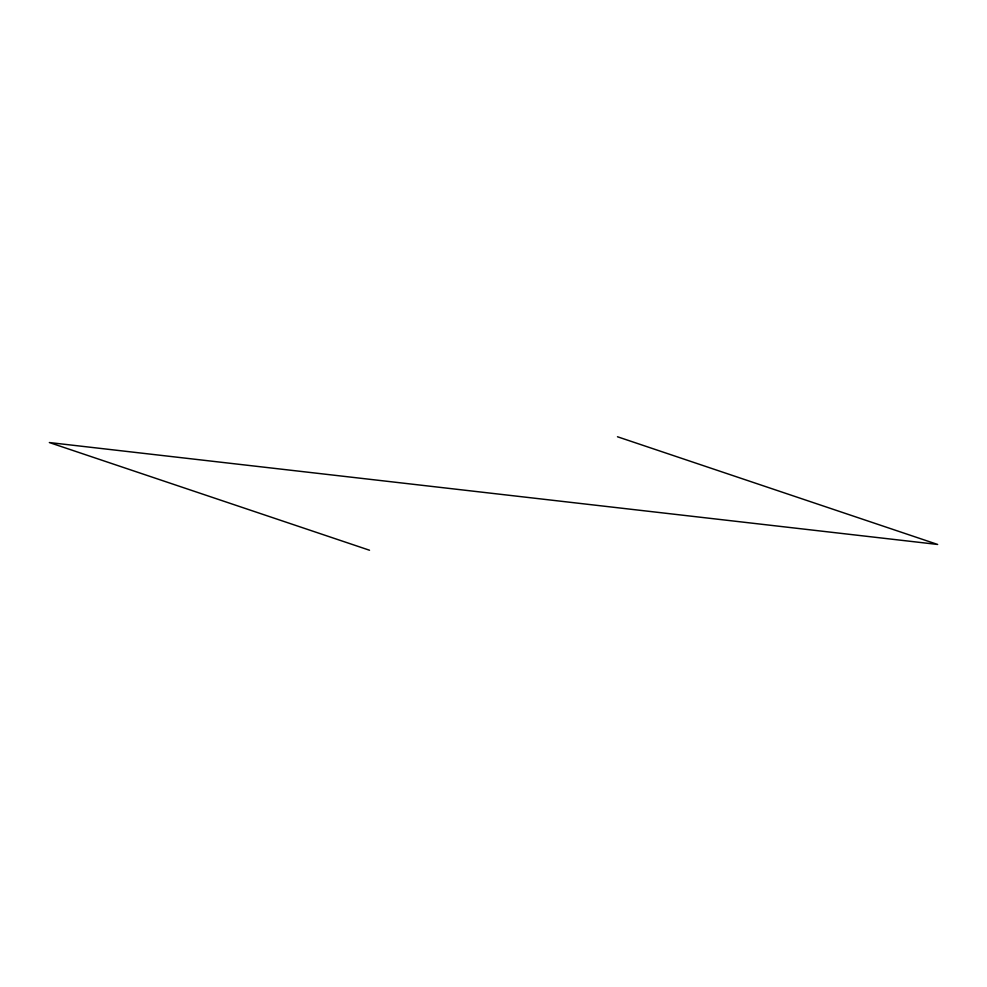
<?xml version="1.0" encoding="UTF-8"?>
<svg xmlns="http://www.w3.org/2000/svg" width="987" height="987" viewBox="0 0 987 987"><rect width="100%" height="100%" fill="white"/><g stroke="black" fill="none" stroke-linecap="round" stroke-linejoin="round"><path stroke-width="1.48" d="M617.48 436.76L937.65 544.454L49.35 442.546L369.52 550.24"/></g></svg>
